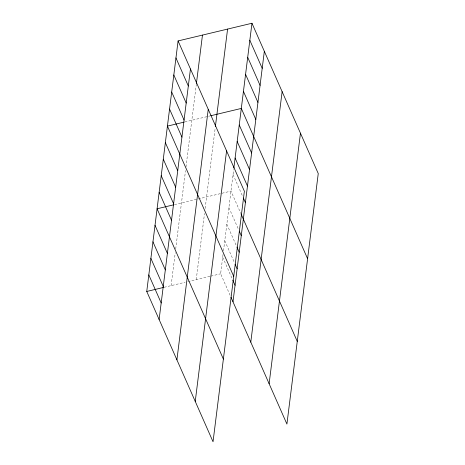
<?xml version="1.0" encoding="UTF-8"?>
<svg xmlns="http://www.w3.org/2000/svg" width="465" height="465" viewBox="0 0 465 465"><rect width="100%" height="100%" fill="white"/><g stroke="black" fill="none" stroke-linecap="round" stroke-linejoin="round"><path stroke-width="0.35" stroke-dasharray="2.33 1.74" d="M171.126 285.626L175.264 252.553M175.712 248.961L185.518 170.597M185.965 167.005L196.34 84.072M196.247 279.616L204.519 213.476M205.152 208.442L215.219 127.922M230.117 295.304L220.625 273.78L223.148 253.652M223.502 250.775L233.668 169.539M184.843 121.94L209.953 115.936M174.503 204.617L197.52 199.107M198.218 198.944L230.971 191.109L240.748 213.278M164.162 287.289L185.082 282.284M187.872 281.616L210.18 276.28M210.878 276.117L220.625 273.78M233.035 174.573L242.817 196.742M228.902 207.64L238.679 229.815M226.833 224.177L236.609 246.351M224.764 240.713L234.255 262.231M222.694 257.25L232.477 279.419"/><path stroke-width="0.7" d="M178.083 40.926L244.375 191.22L213.034 441.75L146.748 291.456L178.083 40.926L251.966 23.25L318.252 173.544L286.917 424.074L230.983 297.257M159.117 319.502L190.452 68.965M196.428 83.363L202.467 35.09M176.909 359.84L208.244 109.31M215.4 126.486L227.583 29.086M195.242 401.405L226.577 150.875M233.849 168.103L251.966 23.25M232.994 301.826L264.335 51.29M250.786 342.164L282.127 91.634M269.119 383.73L300.46 133.199M184.152 122.109L167.429 126.108L233.721 276.396M210.651 115.768L241.312 108.432L307.598 258.72M173.805 204.78L157.089 208.785L223.374 359.073M146.748 291.456L163.465 287.457M249.833 40.286L262.202 68.326M247.706 57.323L260.069 85.362M245.572 74.359L257.941 102.399M243.439 91.396L255.808 119.435M239.243 124.969L251.612 153.008M237.173 141.5L249.542 169.545M235.104 158.036L247.473 186.076M243.393 198.049L245.404 202.612M175.956 57.962L188.325 86.002M241.033 213.929L297.257 341.397M173.823 74.999L186.192 103.038M239.254 231.117L241.271 235.685M171.695 92.035L184.059 120.075M236.9 247.002L239.202 252.216M169.562 109.072L181.931 137.111M235.116 264.19L237.133 268.753M232.762 280.07L235.063 285.289M165.366 142.645L177.729 170.684M163.296 159.175L175.66 187.221M161.227 175.712L173.596 203.751M159.158 192.248L171.527 220.288M155.019 225.316L167.388 253.361M152.95 241.852L165.319 269.892M150.887 258.389L163.25 286.428M148.817 274.925L161.186 302.965"/></g></svg>
